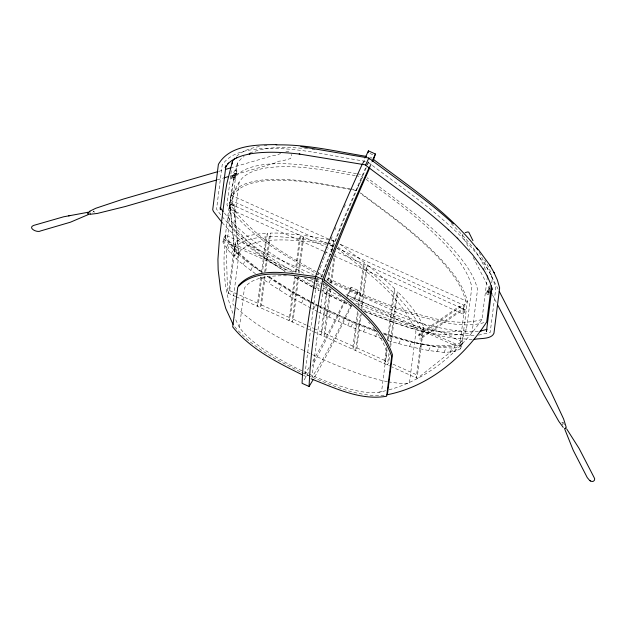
<?xml version="1.0" encoding="UTF-8"?>
<svg xmlns="http://www.w3.org/2000/svg" width="626" height="626" viewBox="0 0 626 626"><rect width="100%" height="100%" fill="white"/><g stroke="black" fill="none" stroke-linecap="round" stroke-linejoin="round"><path stroke-width="0.47" stroke-dasharray="3.13 2.35" d="M323.689 251.269L229.186 208.708L229.758 203.732L334.667 250.987M229.186 208.708L232.199 185.82L237.324 163.433L240.697 159.161L244.093 156.398M231.307 170.671L226.956 204.882C248.999 235.446 282.882 254.492 314.98 272.795M255.502 273.734C243.303 264.821 230.149 255.776 222.973 242.051L223.318 239.343L225.344 235.032L313.336 274.665M222.973 242.051L225.008 237.739L225.344 235.032M355.2 175.577C325.293 170.46 294.58 163.402 264.117 168.269C256.284 169.834 248.279 172.369 242.372 178.003C227.747 194.553 231.636 218.349 227.316 238.459C236.37 251.754 248.929 262.091 261.746 271.582M237.324 163.433L231.816 206.799C254.665 238.029 289.783 257.153 322.993 275.471M233.85 205.884L234.022 204.522L229.977 202.55L234.695 251.159L238.733 252.974L238.561 254.336L234.523 252.521L229.805 203.912L233.85 205.884L238.561 254.336M239.14 182.103L233.701 224.898C247.567 244.774 268.155 258.515 288.195 271.504M235.822 242.34L234.187 247.935L228.42 293.273L229.679 290.605L235.822 242.34C244.578 235.18 256.496 233.85 267.412 233.193L262.38 272.717M234.852 255.909L235.024 254.547L234.86 255.94M385.663 390.679C367.673 396.18 349.058 388.801 331.968 383.425A72.467 16.425 25.2 0 1 308.673 373.878A72.467 16.425 25.2 0 1 285.613 362.548C268.922 352.931 251.402 343.017 239.422 327.539L244.422 288.226A301.489 68.336 25.2 0 1 254.195 280.276C264.352 276.043 275.565 275.643 286.418 275.816M260.878 277.357L257.2 306.239L258.46 303.563L261.895 276.575M261.488 272.545L266.019 236.933L267.412 233.193M264.25 275.996L260.236 307.601L261.488 304.925L265.15 276.176M264.735 272.169L269.243 236.738L270.635 233.052L278.656 233.068L300.816 234.953L296.035 272.56M265.76 271.387L270.635 233.052M294.666 276.089L289.009 320.567L290.268 317.891L295.417 277.388M295.159 272.224L299.463 238.381L300.816 234.953M297.694 277.475L292.045 321.928L293.304 319.252L298.696 276.841M298.312 272.646L302.608 238.827L303.962 235.392L329.91 239.742M299.181 272.991L303.962 235.392M310.206 376.375L304.956 374.012L317.077 278.734M323.955 282.85L311.959 377.165A169.552 12.097 -65.8 0 0 351.045 304.917M327.108 285.472L320.817 334.894L322.077 332.218L327.852 286.802M327.719 280.628L328.955 270.933M331.295 252.528L332.406 243.804L333.752 240.415L330.872 239.915M328.595 281.004L330.434 266.512M332.649 249.117L333.752 240.415M330.019 287.78L323.853 336.256L325.113 333.58L330.763 289.11M330.638 282.929L333.838 257.724M331.506 283.304L335.192 254.305M346.468 298.571A173.394 12.371 -65.8 0 0 350.795 289.494L351.076 287.232L358.08 290.386L357.79 292.647A173.394 12.371 -65.8 0 1 353.854 300.903M357.43 311.505L352.634 349.214L353.886 346.546L358.307 311.818M358.166 305.699L363.205 266.058L364.559 262.623L339.128 243.475M358.917 306.998L364.559 262.623M360.216 314.784L355.662 350.583L356.922 347.907L361.218 314.135M361.077 308.015L366.124 268.343L367.478 264.915L379.145 274.524L394.849 288.907L388.261 340.724M361.703 310.269L367.478 264.915M386.516 347.242L384.442 363.542L385.702 360.873L387.283 348.4M387.486 339.566L393.464 292.577L394.849 288.907M388.942 353.346L387.471 364.911L388.73 362.235L389.708 354.512M390.045 344.668L396.297 295.503L397.69 291.771C407.792 302.17 417.722 313.297 423.677 326.67L417.511 375.201L416.251 377.869L422.065 332.14L423.677 326.67M390.694 346.788L397.69 291.771M418.778 335.505L418.958 334.151L459.648 306.137L463.811 307.867L463.639 309.228L422.816 337.328L418.778 335.505L459.476 307.499L459.648 306.137M419.944 339.308L420.116 337.946M422.816 337.328L422.988 335.966L463.811 307.867M334.386 256.089L462.763 313.908L463.866 305.222L467.356 301.56L338.439 243.498M383.206 333.032C407.737 340.294 434.381 350.56 460.055 343.283L465.501 300.496C461.542 284.431 450.626 271.324 439.843 259.25C416.313 233.944 387.971 213.857 360.341 193.379M388.222 340.732L409.467 346.554L428.646 350.521L443.99 352.407L454.382 351.679L460.282 348.932L460.626 346.225L462.653 341.913L326.67 280.667M460.282 348.932L462.309 344.621L462.653 341.913M460.055 343.283L466.44 329.722L471.879 286.927C467.919 270.862 457.011 257.755 446.228 245.689C422.472 220.149 393.824 199.921 365.944 179.239M389.082 389.81C427.605 379.262 459.507 351.796 481.957 319.456L487.349 277.06M491.7 282.921C493.476 274.783 488.405 267.099 484.767 260.142M320.942 277.428L342.273 222.073L366.57 165.538M321.631 277.021L342.132 224.061L367.094 165.796M489.767 285.925L488.327 290.135L489.172 291.638M367.478 164.943L369.371 160.702M366.953 164.693L369.606 158.785M235.22 170.162C232.59 172.04 233.099 180.171 236.237 174.975C237.731 171.399 232.52 174.278 234.108 174.771C236.323 176.587 235.869 173.136 236.855 170.601C234.68 168.817 235.306 171.68 237.097 171.008M231.08 177.964C231.769 172.447 238.537 179.998 233.193 179.685C228.725 178.097 233.475 176.563 234.578 179.545M232.692 176.634C233.232 171.767 237.551 177.917 233.576 177.463C231.44 176.446 234.226 176.102 234.562 177.479M227.574 249.524L229.601 245.212L225.008 237.739M231.299 253.827L233.326 249.516L229.601 245.212M236.667 259.023L238.694 254.712L233.326 249.516M243.193 264.579L245.22 260.267L238.694 254.712M250.799 270.424L252.834 266.113L245.22 260.267M310.903 308.156L290.041 296.654L268.859 283.226L270.886 278.914L266.95 276.105M279.11 289.971L281.137 285.659L270.886 278.914M290.041 296.654L292.068 292.342L281.137 285.659M301.536 303.187L303.563 298.876L292.068 292.342M317.828 311.67L313.462 309.518L315.488 305.198L312.084 303.391M381.891 338.65L351.022 326.96L325.684 315.551L327.711 311.239L315.488 305.198M328.947 317.046L330.982 312.734L353.048 322.648L377.556 332.203M351.076 287.232L349.762 290.034A169.552 12.097 -65.8 0 1 346.475 296.794M338.345 321.279L340.38 316.967M358.08 290.386L356.757 293.179A169.552 12.097 -65.8 0 1 353.072 300.785M347.743 325.512L349.777 321.201M351.022 326.96L353.048 322.648M363.37 331.991L365.396 327.68M375.522 336.514L377.149 333.063M387.345 340.474L389.372 336.162L411.493 342.242L438.865 347.485L452.058 348.025L456.409 347.36L462.309 344.621M398.699 343.838L400.734 339.527M409.467 346.554L411.493 342.242M419.506 348.596L421.533 344.284M428.646 350.521L430.672 346.209M436.838 351.796L438.865 347.485M443.99 352.407L446.017 348.095M450.024 352.336L452.058 348.025M454.382 351.679L456.409 347.36M488.969 294.674C485.119 295.269 485.839 288.954 489.141 291.38M489.016 292.452C486.558 292.467 488.202 288.281 489.9 290.065M489.853 287.905L488.656 289.94L489.767 289.603M235.36 175.789L233.49 174.944M236.714 174.005L234.844 173.159M235.376 177.847L233.529 177.807L231.878 176.274M486.042 292.804L487.005 292.545L489.102 293.617M487.654 291.473L489.102 291.755M232.755 195.664C239.836 184.881 253.608 182.127 265.557 180.75C296.176 178.128 326.475 185.468 356.452 190.484L362.837 176.923L356.155 175.749M234.187 247.935C242.27 239.422 254.852 237.724 266.019 236.933M462.763 313.908L466.253 310.253L335.559 251.386M463.052 234.038L462.09 235.799L469.289 248.326M236.659 156.218C243.178 150.263 252.02 147.744 260.549 146.343M280.675 153.393L276.7 155.342L272.287 155.827L231.956 167.541M94.698 212.183C90.535 208.881 97.022 213.873 92.523 212.926M249.868 153.065C266.825 146.226 285.644 146.993 303.524 148.401M218.818 171.352L223.513 169.99M285.8 151.907L288.907 151.156L290.034 151.985M217.253 179.819L222.879 178.183M230.384 176.008L274.47 163.206L278.445 161.258L282.858 160.772L290.542 158.534L291.489 156.891L291.176 154.309M481.957 319.456C456.487 327.077 429.874 317.304 405.319 310.527C378.096 301.63 351.789 290.112 326.256 277.185M483.945 322.648C462.739 328.486 440.579 321.592 419.897 316.568C387.674 307.296 356.773 293.977 326.811 279.024M466.44 329.722C430.97 338.189 394.716 320.692 361.922 308.994M378.808 392.314L381.578 391.563L386.578 352.258A301.489 68.336 25.2 0 0 379.771 336.835L375.827 331.052M264.188 145.835L266.919 145.459M478.334 331.295L465.392 331.663L455.705 330.739L456.495 330.833C417.925 325.066 381.234 310.699 345.92 294.611L460.626 346.225M478.522 335.137L490.189 332.437L495.8 288.296C491.598 271.058 479.907 256.989 468.342 244.054C438.803 212.331 402.377 188.254 368.041 162.22M384.074 395.429C357.908 397.166 332.938 385.772 309.299 375.96M269.243 236.738L278.836 236.706L299.463 238.381M474.007 335.599C432.668 334.941 393.371 319.025 355.771 303.258M472.223 339.425L454.781 338.314C422.73 333.658 392.001 322.664 362.219 310.285M304.486 148.495L309.283 148.98M312.163 149.27L314.995 149.669M302.608 238.827L326.725 242.81M326.295 244.296C307.209 241.221 287.811 238.85 268.468 240.415C258.029 241.691 246.221 243.663 239.179 252.286L232.629 303.759L234.155 305.558M365.349 161.305C329.659 155.718 293.75 145.96 257.302 149.004C244.484 150.459 229.726 153.456 222.175 165.061L216.557 209.194C235.932 236.738 265.408 254.751 293.641 271.981M356.491 173.637C326.952 168.605 297.053 161.657 266.872 164.247C254.704 165.647 240.681 168.464 233.482 179.459L227.997 222.59C242.497 243.42 264.055 257.802 285.041 271.402M357.43 173.809L363.103 174.803M349.903 188.708C321.529 183.801 292.78 177.346 263.796 179.842C251.809 181.219 237.997 183.989 230.892 194.811C225.266 233.968 217.707 276.113 233.271 314.127M350.85 188.872L356.53 189.874M327.672 242.974L332.406 243.804M316.568 278.492L318.352 278.805M316.028 278.946L320.645 279.752M329.879 244.962L333.47 245.627M387.478 381.719C367.055 377.439 347.438 369.997 328.298 361.805L310.95 353.987M388.37 381.899L402.948 383.793L409.388 383.37L415.938 331.897C401.321 295.464 366.687 272.146 337.203 248.365M489.814 290.754L488.452 289.775M383.918 334.339L389.372 336.162M384.411 333.869C409.154 341.162 436.032 351.515 461.918 344.167L467.372 301.317C463.397 285.206 452.449 272.052 441.627 259.939C417.605 234.108 388.597 213.693 360.412 192.761M375.882 330.505L351.976 321.091L317.484 305.081M377.439 331.49L352.133 321.545L319.51 306.474M488.953 292.819L486.84 291.106M364.817 311.74C398.496 323.595 435.735 341.389 472.082 332.523L477.568 289.392C473.546 273.03 462.434 259.673 451.448 247.38C426.494 220.548 396.242 199.491 367.008 177.706M459.476 307.499L463.639 309.228M348.635 303.227L315.277 287.029M351.577 305.605L321.701 291.536M351.82 306.192L321.686 292.029M369.943 153.448L373.44 155.029M230.861 195.046L330.442 239.899M331.326 240.298L337.555 243.099M230.29 200.015L333.705 246.597M337.273 248.201L463.866 305.222M324.581 251.668L330.818 254.477M350.795 289.494L357.79 292.647M223.318 239.343L296.2 272.169M310.418 278.578L327.304 286.184M292.373 272.365L228.334 243.522L226.307 247.833L227.512 292.89L235.532 296.505M304.831 277.975L312.836 281.583M316.388 283.179L319.949 284.783M323.509 286.387L333.29 290.793M350.192 298.406L455.149 345.677L453.114 349.989L417.346 378.394L391.829 366.875M418.958 334.151L422.988 335.966M229.679 290.605L258.46 303.563M261.488 304.925L290.268 317.891M293.304 319.252L306.38 325.144M307.256 325.543L313.36 328.29M314.229 328.681L322.077 332.218M325.113 333.58L353.886 346.546M356.922 347.907L385.702 360.873M393.089 364.199L417.511 375.201M236.268 296.81L305.997 328.212M306.834 328.619L313.07 331.428M313.845 331.749L390.96 366.484M310.128 353.62L304.392 350.881M340.794 296.489L321.717 287.256M327.711 311.239L330.982 312.734M301.748 372.517L308.462 375.592M303.469 375.365L307.663 377.282M303.587 350.49C279.266 338.251 254.586 325.285 234.844 306.231M323.478 283.836L326.044 285.104M318.673 306.059L310.394 301.795M300.073 371.742C276.293 359.637 251.222 346.984 234.054 325.935M318.697 312.1L325.684 315.551M315.825 273.241L322.586 276.802M315.958 279.885L320.974 282.522M320.035 286.372L304.173 277.913M314.416 286.575L297.718 277.24M312.335 286.669L293.312 276.215M313.18 287.115L319.111 290.237M312.358 287.123L293.375 276.426M313.203 287.569L319.143 290.691M309.76 301.043L292.921 291.763L267.678 275.73M310.621 301.497L316.662 304.674M309.573 301.364L291.935 291.646L267.772 276.395M303.563 298.876L311.232 302.945M311.756 308.61L313.462 309.518M303.641 273.194C278.335 258.914 253.499 243.131 232.59 222.786L233.185 223.357L223.623 212.159M285.096 271.324C264.743 259.039 244.915 245.509 227.872 228.826L222.199 222.731M261.754 272.193C248.209 262.364 234.961 251.589 225.438 237.661M252.834 266.113L261.441 272.177M260.197 277.052L268.859 283.226M370.365 157.095L371.922 158.253M337.735 246.824L363.205 266.058M366.124 268.343L376.437 276.888L393.464 292.577M451.158 223.521C465.165 237.614 479.743 252.716 486.23 271.927M396.297 295.503C406.618 306.286 416.767 317.977 422.065 332.14M368.597 322.187L369.833 323.587M372.853 327.265L374.638 329.534M564.3 424.772C564.214 421.666 559.581 421.11 562.813 424.858M561.78 422.652L562.664 423.059L563.071 422.581M479.203 252.348L498.359 289.588M473.178 257.364L489.657 289.408M492.333 294.603L496.786 303.266M239.422 327.539L234.664 317.601M469.539 249.046L469.75 249.782M234.022 204.522L238.733 252.974M345.223 301.153A173.394 12.371 -65.8 0 1 311.983 366.218M308.454 372.493A173.394 12.371 -65.8 0 1 303.806 380.467M362.391 163.91A144.896 10.337 -65.8 0 1 364.801 158.668M317.734 275.017A166.469 11.878 -65.8 0 1 319.878 269M320.207 268.108A166.469 11.878 -65.8 0 1 322.64 261.496M323.274 259.782A166.469 11.878 -65.8 0 1 327.296 249.25M329.276 244.156A166.469 11.878 -65.8 0 1 329.957 242.426M330.99 239.805A166.469 11.878 -65.8 0 1 332.758 235.36M334.887 230.078A166.469 11.878 -65.8 0 1 335.912 227.543M344.214 207.464A166.469 11.878 -65.8 0 1 345.356 204.765M363.362 163.331A166.469 11.878 -65.8 0 1 365.31 158.988M344.856 300.12A169.552 12.097 -65.8 0 1 312.296 362.078M309.048 367.525A169.552 12.097 -65.8 0 1 304.956 374.012M351.374 306.067A173.394 12.371 -65.8 0 1 314.009 378.159M369.974 167.353A166.469 11.878 -65.8 0 1 371.914 163.01M369.387 167.064A144.896 10.337 -65.8 0 1 371.797 161.813"/><path stroke-width="0.94" d="M362.391 163.91A144.896 10.337 -65.8 0 0 315.692 276.293C309.221 311.67 303.602 347.336 302.076 383.315L309.08 386.469C310.598 350.49 316.216 314.823 322.687 279.446A144.896 10.337 -65.8 0 1 369.387 167.064M232.152 164.012L232.512 161.164L234.82 158.245M324.198 280.925L324.44 279A166.469 11.878 -65.8 0 1 369.583 168.222M368.19 152.666L368.424 150.85L375.42 154.004L373.871 158.675A166.469 11.878 -65.8 0 0 372.697 161.273M387.416 394.529L392.471 354.785C381.171 321.741 350.145 300.668 324.025 279.72M491.34 285.777L486.746 321.897C463.835 357.047 428.927 386.618 386.923 394.803M492.005 287.71L486.418 331.647L486.707 330.708M232.512 161.164L226.87 183.426L225.024 194.6L219.53 237.81L217.926 259.367L218.153 269.861L220.634 289.963L225.79 308.548L233.083 324.401M365.764 164.575L368.847 158.026C397.228 179.662 427.002 199.663 453.357 223.85M564.542 428.45L565.395 428.544M238.561 285.464C256.832 265.001 291.841 273.985 315.574 276.481M366.014 164.959L299.134 154.027L299.932 154.121C283.108 152.22 265.964 151.148 249.171 153.996L250.087 153.824L242.778 155.553L236.487 157.862L237.348 157.439L232.105 160.303L227.911 163.715L228.639 163.065L225.133 167.518L225.955 165.757L220.368 209.694L220.172 207.809M565.63 428.419L566.287 427.793L565.56 427.816M89.377 211.353L95.786 208.27L123.142 199.131L217.879 171.626M465.204 232.692L467.442 231.956L468.764 232.16L472.951 240.697M90.394 213.685L70.433 222.199L40.682 230.916C37.106 233.115 27.254 227.856 33.694 225.399L63.602 216.799L90.183 211.885M225.383 169.443L231.017 167.807M216.314 180.092L125.325 206.51L97.312 213.443L90.238 214.272M223.818 177.909L228.506 176.548M487.106 329.292L480.103 331.185L481.018 331.021M68.453 215.829L69.94 215.602M474.148 339.449C479.821 337.962 491.277 339.675 493.961 333.228L499.634 287.921L497.302 279.853L493.883 272.318M489.759 292.984L490.346 292.686L489.9 291.919M276.794 144.614C256.816 144.716 229.812 144.645 218.388 164.356L212.715 209.663L213.419 211.424L222.199 222.731M276.043 144.903C306.63 144.207 336.608 151.508 366.586 156.43M300.84 146.547L368.847 158.026M315.668 278.335C291.7 275.761 256.284 266.527 237.763 287.154L232.708 326.905C250.666 349.308 277.388 362.485 302.632 374.982M590.341 480.917C593.245 482.873 596.101 479.845 593.972 477.231L579.105 448.474L566.796 429.084M311.02 378.769C334.808 388.003 360.498 400.828 386.618 396.227L391.673 356.476C380.373 323.431 349.347 302.366 323.227 281.418M315.692 276.293L322.687 279.446M564.769 429.193L573.26 450.36L587.251 477.599L589.77 480.588M589.669 480.533L590.42 480.964M373.479 159.419C410.038 187.096 449.546 212.95 477.857 249.743M365.678 165.248C393.574 186.501 422.808 206.181 448.701 229.953M448.13 229.406L457.817 238.631M457.223 238.068L472.481 254.571L483.663 269.79L483.209 268.984L487.67 276.833L487.208 276.019L490.127 282.647L492.192 289.627M563.228 427.378L558.768 421.282L544.01 395.076L497.678 305.003M478.538 249.829L489.837 265.197L494.344 273.139M220.258 207.715L223.059 211.416M489.837 265.197L490.291 266.003M476.973 248.013L477.865 249.751M499.243 291.325L550.919 391.798L563.619 418.974L566.107 426.885M490.995 292.006L491.887 293.743M88.626 213.685A1.033 0.407 73.8 0 1 88.383 214.295A1.033 0.407 73.8 0 1 87.851 213.677M87.695 213.161A1.033 0.407 73.8 0 1 88.211 212.511M365.201 157.791A144.896 10.337 -65.8 0 1 368.424 150.85M313.07 379.779A173.394 12.371 -65.8 0 1 309.08 386.469M372.204 160.945A144.896 10.337 -65.8 0 1 375.42 154.004"/></g></svg>
